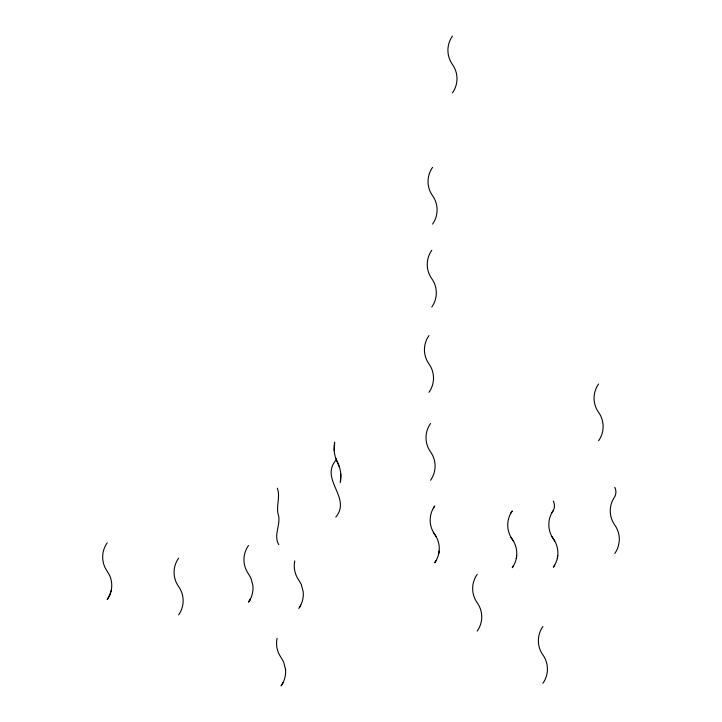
<?xml version="1.0" encoding="UTF-8"?>
<svg xmlns="http://www.w3.org/2000/svg" width="722" height="722" viewBox="0 0 722 722"><rect width="100%" height="100%" fill="white"/><g stroke="black" fill="none" stroke-linecap="round" stroke-linejoin="round"><path stroke-width="1.08" d="M334.719 442.126L334.187 450.663M340.279 482.684L340.811 474.137M438.75 553.557L439.138 551.067M516.284 558.503L516.672 556.012M557.366 558.025L557.754 555.534M111.233 590.406L109.699 595.199L107.208 599.585A24.44 24.44 0 0 0 109.699 575.587L107.208 571.21A24.44 24.44 0 0 1 107.208 542.836M299.459 607.373L300.704 605.18M283.015 682.651L281.093 685.9A24.44 24.44 0 0 0 285.506 669.195L283.584 661.903L281.093 657.525A24.44 24.44 0 0 1 277.077 638.329M335.784 460.365C319.747 479.534 351.822 497.945 335.784 517.114M433.371 508.117L434.725 505.987A24.44 24.44 0 0 0 434.725 534.361A24.44 24.44 0 0 1 434.725 562.736L436.088 560.606M510.905 513.062L512.259 510.932A24.44 24.44 0 0 0 512.259 539.307A24.44 24.44 0 0 1 512.259 567.682L513.613 565.552M551.987 512.584L553.35 510.463A10.225 10.225 0 0 0 553.35 501.095M554.704 565.082L553.35 567.203A24.44 24.44 0 0 0 553.35 538.829A24.44 24.44 0 0 1 553.35 510.463M551.987 536.708L554.704 540.958M510.905 537.177L513.613 541.428M433.371 532.24L436.088 536.491M278.737 544.632C273.476 535.516 280.226 525.887 278.737 516.392C275.353 507.052 280.768 497.395 277.32 488.162M339.376 466.935L335.622 457.874M285.506 669.195L285.569 670.458M178.614 614.909A24.44 24.44 0 0 0 178.614 586.535A24.44 24.44 0 0 1 178.614 558.16M614.792 487.332A10.225 10.225 0 0 1 614.792 496.7A24.44 24.44 0 0 0 614.792 525.074A24.44 24.44 0 0 1 619.196 541.78L618.167 546.707A24.44 24.44 0 0 1 614.792 553.44M542.899 683.274A24.44 24.44 0 0 0 542.899 654.908A24.44 24.44 0 0 1 542.899 626.534M598.592 440.745A24.44 24.44 0 0 0 598.592 412.37A24.44 24.44 0 0 1 598.592 383.996M452.45 92.849A24.44 24.44 0 0 0 452.45 64.475A24.44 24.44 0 0 1 452.45 36.1M298.782 608.438A24.44 24.44 0 0 0 303.195 591.733L301.273 584.441L298.782 580.064A24.44 24.44 0 0 1 294.766 560.868M477.197 631.1A24.44 24.44 0 0 0 477.197 602.735A24.44 24.44 0 0 1 477.197 574.36M248.494 545.525A24.44 24.44 0 0 0 248.494 573.9L250.985 578.277L252.908 585.569A24.44 24.44 0 0 1 248.494 602.274M432.568 224.109A24.44 24.44 0 0 0 432.568 195.734A24.44 24.44 0 0 1 432.568 167.369M431.774 307.04A24.44 24.44 0 0 0 431.774 278.665A24.44 24.44 0 0 1 431.774 250.299M428.976 335.559A24.44 24.44 0 0 0 428.976 363.933A24.44 24.44 0 0 1 428.976 392.308M430.547 480.256A24.44 24.44 0 0 0 430.547 451.882A24.44 24.44 0 0 1 430.547 423.507M334.476 443.326A31.254 31.254 0 0 0 337.499 462.405A31.254 31.254 0 0 1 340.522 481.475M250.417 599.016L249.171 601.209L250.417 599.016"/></g></svg>
